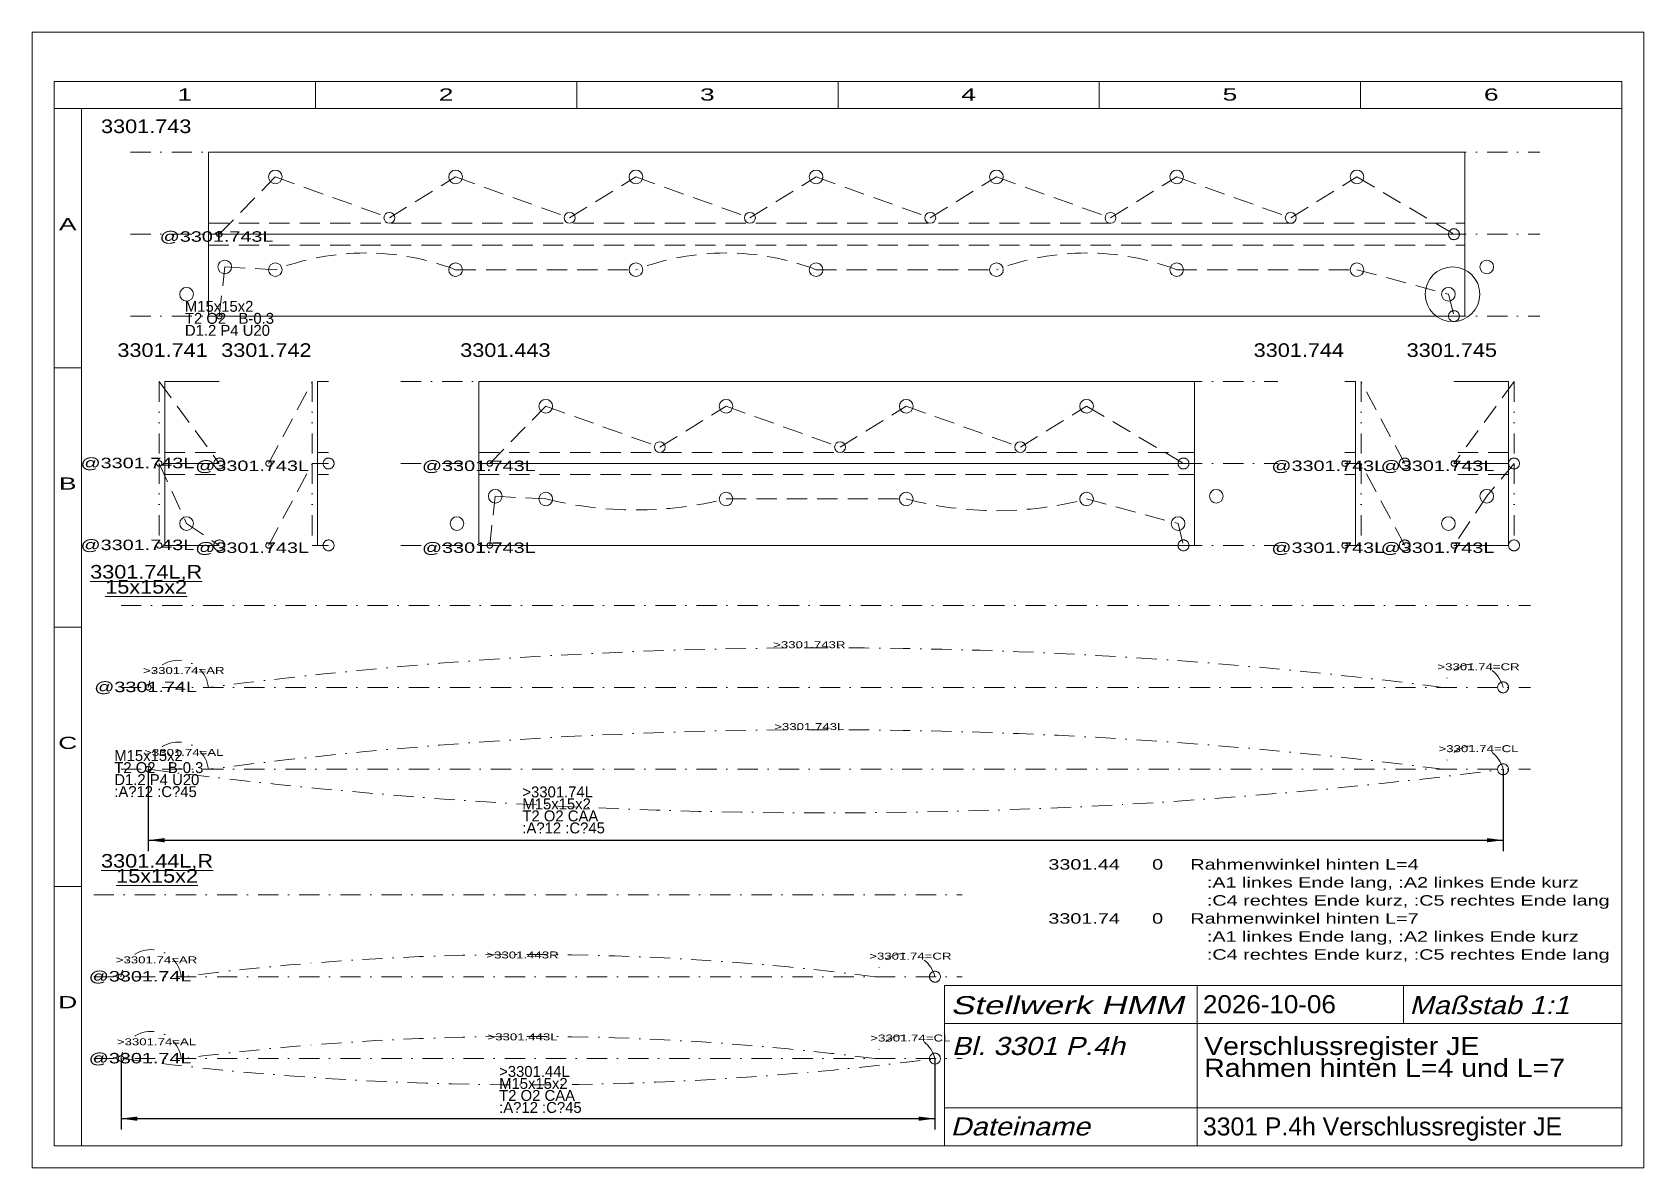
# Model space of a CAD drawing. Extents: x 1 to 296, y 1 to 209.
import ezdxf
from ezdxf.enums import TextEntityAlignment as Align

# ---------------------------------------------------------------- set-up
doc = ezdxf.new("R2010")
doc.units = 0
doc.header["$LTSCALE"] = 7.425
for name, pattern in [('DASHDOT', [1, 0.5, -0.25, 0, -0.25]), ('DASHED', [0.75, 0.5, -0.25]), ('DIVIDE', [1.25, 0.5, -0.25, 0, -0.25, 0, -0.25]), ('PHANTOM', [2.5, 1.25, -0.25, 0.25, -0.25, 0.25, -0.25])]:
    doc.linetypes.add(name, pattern=pattern)
for name, color, linetype, lineweight in [('1088___ VORLAGEN', 230, 'CONTINUOUS', 13), ('3301 RAHMEN LÄNGS', 7, 'CONTINUOUS', 18), ('3301_443L # MITTE', 30, 'CONTINUOUS', 18), ('3301_443R # MITTE', 14, 'CONTINUOUS', 18), ('3301_44L # RAHMENWINKEL HI', 11, 'CONTINUOUS', 18), ('3301_44R # RAHMENWINKEL HI', 15, 'CONTINUOUS', 18), ('3301_741L # LI_ENDE LANG', 30, 'CONTINUOUS', 18), ('3301_741R # LI_ENDE LANG', 14, 'CONTINUOUS', 18), ('3301_742L # LI_ENDE KURZ', 30, 'CONTINUOUS', 18), ('3301_742R # LI_ENDE KURZ', 14, 'CONTINUOUS', 18), ('3301_743L # MITTE', 30, 'CONTINUOUS', 18), ('3301_743R # MITTE', 14, 'CONTINUOUS', 18), ('3301_744L # RE_ENDE KURZ', 30, 'CONTINUOUS', 18), ('3301_744R # RE_ENDE KURZ', 14, 'CONTINUOUS', 18), ('3301_745L # RE_ENDE LANG', 30, 'CONTINUOUS', 18), ('3301_745R # RE_ENDE LANG', 14, 'CONTINUOUS', 18), ('3301_74L # RAHMENWINKEL HI', 11, 'CONTINUOUS', 18), ('3301_74L~A', 5, 'CONTINUOUS', 0), ('3301_74R # RAHMENWINKEL HI', 14, 'CONTINUOUS', 18), ('3301_74R~A', 5, 'CONTINUOUS', 0), ('3301___ VERSCHLUSSREGISTER', 230, 'CONTINUOUS', 0), ('BEMASSUNG', 7, 'CONTINUOUS', 25), ('BESCHRIFTUNG', 7, 'CONTINUOUS', 25), ('HILFSLINIEN', 3, 'CONTINUOUS', 0), ('MASSGRENZEN', 172, 'CONTINUOUS', 25), ('MASSLINIEN', 172, 'CONTINUOUS', 25), ('MASSTEXTE', 212, 'CONTINUOUS', 25), ('MITTELLINIEN', 5, 'DASHDOT', 13), ('STANDARD', 7, 'CONTINUOUS', 0)]:
    doc.layers.add(name, color=color, linetype=linetype, lineweight=lineweight)
doc.styles.add('Arial', font='arial.ttf')

# ---------------------------------------------------------------- blocks, each defined once
blk = doc.blocks.new('D207261440')
at = {"layer": 'MASSGRENZEN'}
for points in [[(22.25, 61), (25.22, 61.39), (25.22, 60.61)], [(270.25, 61), (267.28, 60.61), (267.28, 61.39)]]:
    blk.add_solid(points, dxfattribs=at)
at = {"layer": 'MASSLINIEN', "color": 172}
for p, q in [((22.25, 74), (22.25, 59)), ((270.25, 74), (270.25, 59)), ((22.25, 61), (270.25, 61))]:
    blk.add_line(p, q, dxfattribs=at)
blk = doc.blocks.new('D207261184')
at = {"layer": 'MASSGRENZEN'}
for points in [[(17.25, 10), (20.22, 10.39), (20.22, 9.61)], [(166.25, 10), (163.28, 9.61), (163.28, 10.39)]]:
    blk.add_solid(points, dxfattribs=at)
at = {"layer": 'MASSLINIEN', "color": 172}
for p, q in [((17.25, 21), (17.25, 8)), ((166.25, 21), (166.25, 8)), ((17.25, 10), (166.25, 10))]:
    blk.add_line(p, q, dxfattribs=at)

msp = doc.modelspace()

# ---------------------------------------------------------------- linework, layer by layer
at = {"layer": '3301 RAHMEN LÄNGS'}
for p, q in [((33.25, 187), (33.25, 172)), ((33.25, 187), (263.25, 187)), ((263.25, 187), (263.25, 172)), ((33.25, 172), (33.25, 157)), ((33.25, 172), (263.25, 172)), ((263.25, 172), (263.25, 157)), ((33.25, 157), (263.25, 157)), ((25.25, 145), (25.25, 130)), ((25.25, 145), (35.25, 145)), ((53.25, 145), (53.25, 130)), ((53.25, 145), (55.25, 145)), ((82.75, 145), (82.75, 130)), ((82.75, 145), (213.75, 145)), ((213.75, 145), (213.75, 130)), ((243.25, 145), (241.25, 145)), ((243.25, 145), (243.25, 130)), ((271.25, 145), (261.25, 145)), ((271.25, 145), (271.25, 130)), ((25.25, 130), (25.25, 115)), ((25.25, 130), (35.25, 130)), ((53.25, 130), (53.25, 115)), ((53.25, 130), (55.25, 130)), ((82.75, 130), (82.75, 115)), ((82.75, 130), (213.75, 130)), ((213.75, 130), (213.75, 115)), ((243.25, 130), (241.25, 130)), ((243.25, 130), (243.25, 115)), ((271.25, 130), (261.25, 130)), ((271.25, 130), (271.25, 115)), ((25.25, 115), (35.25, 115)), ((53.25, 115), (55.25, 115)), ((82.75, 115), (213.75, 115)), ((243.25, 115), (241.25, 115)), ((243.25, 115), (241.25, 115)), ((271.25, 115), (261.25, 115)), ((271.25, 115), (261.25, 115))]:
    msp.add_line(p, q, dxfattribs=at)
at = {"layer": '3301 RAHMEN LÄNGS', "linetype": 'DASHED'}
for p, q in [((33.25, 174), (263.25, 174)), ((33.25, 170), (263.25, 170)), ((25.25, 132), (35.25, 132)), ((53.25, 132), (55.25, 132)), ((82.75, 132), (213.75, 132)), ((243.25, 132), (241.25, 132)), ((271.25, 132), (261.25, 132)), ((25.25, 128), (35.25, 128)), ((53.25, 128), (55.25, 128)), ((82.75, 128), (213.75, 128)), ((243.25, 128), (241.25, 128)), ((271.25, 128), (261.25, 128))]:
    msp.add_line(p, q, dxfattribs=at)
at = {"layer": '3301 RAHMEN LÄNGS'}
for centre in [(267.25, 166), (29.25, 161), (217.75, 124), (78.75, 119), (260.25, 119)]:
    msp.add_circle(centre, 1.25, dxfattribs=at)
at = {"layer": '3301_443L # MITTE', "linetype": 'DASHED'}
for p, q in [((84.75, 115), (85.75, 124)), ((85.75, 124), (95, 123.5)), ((128, 123.5), (161, 123.5)), ((194, 123.5), (210.75, 119)), ((210.75, 119), (211.75, 115))]:
    msp.add_line(p, q, dxfattribs=at)
at = {"layer": '3301_443L # MITTE'}
for centre in [(85.75, 124), (95, 123.5), (128, 123.5), (161, 123.5), (194, 123.5), (210.75, 119)]:
    msp.add_circle(centre, 1.25, dxfattribs=at)
at = {"layer": '3301_443L # MITTE', "linetype": 'PHANTOM'}
for centre, radius in [((84.75, 115), 0.5), ((211.75, 115), 1)]:
    msp.add_circle(centre, radius, dxfattribs=at)
at = {"layer": '3301_443L # MITTE', "linetype": 'DASHED'}
for centre, radius, start, end in [((111.5, 190.55), 69.05, 256.1744, 283.8256), ((177.5, 186.05), 64.69, 255.2219, 284.7781)]:
    msp.add_arc(centre, radius, start, end, dxfattribs=at)
at = {"layer": '3301_443R # MITTE', "linetype": 'DASHED'}
for p, q in [((84.75, 130), (95, 140.5)), ((95, 140.5), (115.88, 133)), ((115.88, 133), (128, 140.5)), ((128, 140.5), (148.88, 133)), ((148.88, 133), (161, 140.5)), ((161, 140.5), (181.88, 133)), ((181.88, 133), (194, 140.5)), ((194, 140.5), (211.75, 130))]:
    msp.add_line(p, q, dxfattribs=at)
at = {"layer": '3301_443R # MITTE'}
for centre, radius in [((95, 140.5), 1.25), ((128, 140.5), 1.25), ((161, 140.5), 1.25), ((194, 140.5), 1.25), ((194, 140.5), 1.25), ((115.88, 133), 1), ((148.88, 133), 1), ((181.88, 133), 1)]:
    msp.add_circle(centre, radius, dxfattribs=at)
at = {"layer": '3301_443R # MITTE', "linetype": 'PHANTOM'}
for centre, radius in [((84.75, 130), 0.5), ((211.75, 130), 1)]:
    msp.add_circle(centre, radius, dxfattribs=at)
at = {"layer": '3301_44L # RAHMENWINKEL HI', "linetype": 'PHANTOM'}
for centre, radius in [((17.25, 21), 0.5), ((166.25, 21), 1)]:
    msp.add_circle(centre, radius, dxfattribs=at)
at = {"layer": '3301_44L # RAHMENWINKEL HI', "linetype": 'DASHDOT'}
for centre, radius, start, end in [((22.75, 20.44), 5.53, 5.7722, 174.2278), ((91.75, -472.52), 497.59, 82.6682, 97.3318), ((160.75, 19.6), 5.68, 14.2658, 165.7342)]:
    msp.add_arc(centre, radius, start, end, dxfattribs=at)
at = {"layer": '3301_44R # RAHMENWINKEL HI', "linetype": 'PHANTOM'}
for centre, radius in [((17.25, 36), 0.5), ((166.25, 36), 1)]:
    msp.add_circle(centre, radius, dxfattribs=at)
at = {"layer": '3301_44R # RAHMENWINKEL HI', "linetype": 'DASHDOT'}
for centre, radius, start, end in [((22.75, 35.44), 5.53, 5.7722, 174.2278), ((91.75, -457.52), 497.59, 82.6682, 97.3318), ((160.75, 34.6), 5.68, 14.2658, 165.7342)]:
    msp.add_arc(centre, radius, start, end, dxfattribs=at)
at = {"layer": '3301_741L # LI_ENDE LANG', "linetype": 'DIVIDE'}
msp.add_line((24.25, 130), (24.25, 115), dxfattribs=at)
at = {"layer": '3301_741L # LI_ENDE LANG', "linetype": 'DASHED'}
for p, q in [((24.25, 130), (29.25, 119)), ((29.25, 119), (35.25, 115))]:
    msp.add_line(p, q, dxfattribs=at)
at = {"layer": '3301_741L # LI_ENDE LANG'}
msp.add_circle((29.25, 119), 1.25, dxfattribs=at)
at = {"layer": '3301_741L # LI_ENDE LANG', "linetype": 'PHANTOM'}
for centre, radius in [((24.25, 115), 0.5), ((35.25, 115), 1)]:
    msp.add_circle(centre, radius, dxfattribs=at)
at = {"layer": '3301_741R # LI_ENDE LANG', "linetype": 'DASHED'}
msp.add_line((24.25, 145), (35.25, 130), dxfattribs=at)
at = {"layer": '3301_741R # LI_ENDE LANG', "linetype": 'DIVIDE'}
msp.add_line((24.25, 145), (24.25, 130), dxfattribs=at)
at = {"layer": '3301_741R # LI_ENDE LANG', "linetype": 'PHANTOM'}
for centre, radius in [((24.25, 130), 0.5), ((35.25, 130), 1)]:
    msp.add_circle(centre, radius, dxfattribs=at)
at = {"layer": '3301_742L # LI_ENDE KURZ', "linetype": 'DASHED'}
for p, q in [((44.25, 115), (52.25, 130)), ((52.25, 115), (55.25, 115))]:
    msp.add_line(p, q, dxfattribs=at)
at = {"layer": '3301_742L # LI_ENDE KURZ', "linetype": 'DIVIDE'}
msp.add_line((52.25, 130), (52.25, 115), dxfattribs=at)
at = {"layer": '3301_742L # LI_ENDE KURZ', "linetype": 'PHANTOM'}
for centre, radius in [((44.25, 115), 0.5), ((55.25, 115), 1)]:
    msp.add_circle(centre, radius, dxfattribs=at)
at = {"layer": '3301_742R # LI_ENDE KURZ', "linetype": 'DASHED'}
for p, q in [((44.25, 130), (52.25, 145)), ((52.25, 130), (55.25, 130))]:
    msp.add_line(p, q, dxfattribs=at)
at = {"layer": '3301_742R # LI_ENDE KURZ', "linetype": 'DIVIDE'}
msp.add_line((52.25, 145), (52.25, 130), dxfattribs=at)
at = {"layer": '3301_742R # LI_ENDE KURZ', "linetype": 'PHANTOM'}
for centre, radius in [((44.25, 130), 0.5), ((55.25, 130), 1)]:
    msp.add_circle(centre, radius, dxfattribs=at)
at = {"layer": '3301_743L # MITTE', "linetype": 'DASHED'}
for p, q in [((35.25, 157), (36.25, 166)), ((36.25, 166), (45.5, 165.5)), ((78.5, 165.5), (111.5, 165.5)), ((144.5, 165.5), (177.5, 165.5)), ((210.5, 165.5), (243.5, 165.5)), ((243.5, 165.5), (260.25, 161)), ((260.25, 161), (261.25, 157))]:
    msp.add_line(p, q, dxfattribs=at)
at = {"layer": '3301_743L # MITTE'}
for centre in [(36.25, 166), (45.5, 165.5), (78.5, 165.5), (111.5, 165.5), (144.5, 165.5), (177.5, 165.5), (210.5, 165.5), (243.5, 165.5), (260.25, 161)]:
    msp.add_circle(centre, 1.25, dxfattribs=at)
at = {"layer": '3301_743L # MITTE', "linetype": 'PHANTOM'}
for centre, radius in [((35.25, 157), 0.5), ((261.25, 157), 1)]:
    msp.add_circle(centre, radius, dxfattribs=at)
at = {"layer": '3301_743L # MITTE', "linetype": 'DASHED'}
for centre in [(62, 122.47), (128, 122.47), (194, 122.47)]:
    msp.add_arc(centre, 46.09, 69.0211, 110.9789, dxfattribs=at)
at = {"layer": '3301_743R # MITTE', "linetype": 'DASHED'}
for p, q in [((35.25, 172), (45.5, 182.5)), ((45.5, 182.5), (66.38, 175)), ((66.38, 175), (78.5, 182.5)), ((78.5, 182.5), (99.38, 175)), ((99.38, 175), (111.5, 182.5)), ((111.5, 182.5), (132.38, 175)), ((132.38, 175), (144.5, 182.5)), ((144.5, 182.5), (165.38, 175)), ((165.38, 175), (177.5, 182.5)), ((177.5, 182.5), (198.38, 175)), ((198.38, 175), (210.5, 182.5)), ((210.5, 182.5), (231.38, 175)), ((231.38, 175), (243.5, 182.5)), ((243.5, 182.5), (261.25, 172))]:
    msp.add_line(p, q, dxfattribs=at)
at = {"layer": '3301_743R # MITTE'}
for centre, radius in [((45.5, 182.5), 1.25), ((78.5, 182.5), 1.25), ((111.5, 182.5), 1.25), ((144.5, 182.5), 1.25), ((177.5, 182.5), 1.25), ((210.5, 182.5), 1.25), ((243.5, 182.5), 1.25), ((66.38, 175), 1), ((99.38, 175), 1), ((132.38, 175), 1), ((165.38, 175), 1), ((198.38, 175), 1), ((231.38, 175), 1)]:
    msp.add_circle(centre, radius, dxfattribs=at)
at = {"layer": '3301_743R # MITTE', "linetype": 'PHANTOM'}
for centre, radius in [((35.25, 172), 0.5), ((261.25, 172), 1)]:
    msp.add_circle(centre, radius, dxfattribs=at)
at = {"layer": '3301_744L # RE_ENDE KURZ', "linetype": 'DASHED'}
for p, q in [((252.25, 115), (244.25, 130)), ((244.25, 115), (241.25, 115))]:
    msp.add_line(p, q, dxfattribs=at)
at = {"layer": '3301_744L # RE_ENDE KURZ', "linetype": 'DIVIDE'}
msp.add_line((244.25, 130), (244.25, 115), dxfattribs=at)
at = {"layer": '3301_744L # RE_ENDE KURZ', "linetype": 'PHANTOM'}
for centre, radius in [((241.25, 115), 0.5), ((252.25, 115), 1)]:
    msp.add_circle(centre, radius, dxfattribs=at)
at = {"layer": '3301_744R # RE_ENDE KURZ', "linetype": 'DASHED'}
for p, q in [((252.25, 130), (244.25, 145)), ((244.25, 130), (241.25, 130))]:
    msp.add_line(p, q, dxfattribs=at)
at = {"layer": '3301_744R # RE_ENDE KURZ', "linetype": 'DIVIDE'}
msp.add_line((244.25, 145), (244.25, 130), dxfattribs=at)
at = {"layer": '3301_744R # RE_ENDE KURZ', "linetype": 'PHANTOM'}
for centre, radius in [((241.25, 130), 0.5), ((252.25, 130), 1)]:
    msp.add_circle(centre, radius, dxfattribs=at)
at = {"layer": '3301_745L # RE_ENDE LANG', "linetype": 'DASHED'}
for p, q in [((272.25, 130), (267.25, 124)), ((267.25, 124), (261.25, 115))]:
    msp.add_line(p, q, dxfattribs=at)
at = {"layer": '3301_745L # RE_ENDE LANG', "linetype": 'DIVIDE'}
msp.add_line((272.25, 130), (272.25, 115), dxfattribs=at)
at = {"layer": '3301_745L # RE_ENDE LANG'}
msp.add_circle((267.25, 124), 1.25, dxfattribs=at)
at = {"layer": '3301_745L # RE_ENDE LANG', "linetype": 'PHANTOM'}
for centre, radius in [((261.25, 115), 0.5), ((272.25, 115), 1)]:
    msp.add_circle(centre, radius, dxfattribs=at)
at = {"layer": '3301_745R # RE_ENDE LANG', "linetype": 'DASHED'}
msp.add_line((272.25, 145), (261.25, 130), dxfattribs=at)
at = {"layer": '3301_745R # RE_ENDE LANG', "linetype": 'DIVIDE'}
msp.add_line((272.25, 145), (272.25, 130), dxfattribs=at)
at = {"layer": '3301_745R # RE_ENDE LANG', "linetype": 'PHANTOM'}
for centre, radius in [((261.25, 130), 0.5), ((272.25, 130), 1)]:
    msp.add_circle(centre, radius, dxfattribs=at)
at = {"layer": '3301_74L # RAHMENWINKEL HI', "linetype": 'PHANTOM'}
for centre, radius in [((22.25, 74), 0.5), ((270.25, 74), 1)]:
    msp.add_circle(centre, radius, dxfattribs=at)
at = {"layer": '3301_74L # RAHMENWINKEL HI', "linetype": 'DASHDOT'}
for centre, radius, start, end in [((146.25, -804.24), 885.48, 82.66823, 97.33177), ((264.75, 72.6), 5.68, 14.2658, 165.7342)]:
    msp.add_arc(centre, radius, start, end, dxfattribs=at)
at = {"layer": '3301_74L~A', "linetype": 'DASHDOT'}
msp.add_arc((27.75, 73.44), 5.53, 5.7722, 174.2278, dxfattribs=at)
at = {"layer": '3301_74R # RAHMENWINKEL HI', "linetype": 'PHANTOM'}
for centre, radius in [((22.25, 89), 0.5), ((270.25, 89), 1)]:
    msp.add_circle(centre, radius, dxfattribs=at)
at = {"layer": '3301_74R # RAHMENWINKEL HI', "linetype": 'DASHDOT'}
for centre, radius, start, end in [((146.25, -789.24), 885.48, 82.66823, 97.33177), ((264.75, 87.6), 5.68, 14.2658, 165.7342)]:
    msp.add_arc(centre, radius, start, end, dxfattribs=at)
at = {"layer": '3301_74R~A', "linetype": 'DASHDOT'}
msp.add_arc((27.75, 88.44), 5.53, 5.7722, 174.2278, dxfattribs=at)
at = {"layer": '3301___ VERSCHLUSSREGISTER', "linetype": 'DASHDOT'}
for centre, radius in [((146.25, 1032.88), 966.87), ((91.75, 597.1), 580.9)]:
    msp.add_arc(centre, radius, 262.63157, 277.36843, dxfattribs=at)
at = {"layer": 'HILFSLINIEN'}
msp.add_circle((261, 161), 5, dxfattribs=at)
at = {"layer": 'MITTELLINIEN'}
for p, q in [((19, 187), (277, 187)), ((19, 172), (277, 172)), ((19, 157), (277, 157)), ((68.5, 145), (229, 145)), ((68.5, 130), (229, 130)), ((68.5, 115), (229, 115)), ((17.25, 104), (275.25, 104)), ((17.25, 89), (275.25, 89)), ((17.25, 74), (275.25, 74)), ((12.25, 51), (171.25, 51)), ((12.25, 36), (171.25, 36)), ((12.25, 21), (171.25, 21))]:
    msp.add_line(p, q, dxfattribs=at)
at = {"layer": 'STANDARD'}
for p, q in [((296, 209), (1, 209)), ((1, 209), (1, 1)), ((296, 1), (296, 209)), ((292, 200), (5, 200)), ((5, 200), (5, 195)), ((52.83, 200), (52.83, 195)), ((100.67, 200), (100.67, 195)), ((148.5, 200), (148.5, 195)), ((196.33, 200), (196.33, 195)), ((244.17, 200), (244.17, 195)), ((292, 200), (292, 195)), ((5, 195), (5, 5)), ((10, 195), (5, 195)), ((10, 195), (10, 5)), ((292, 195), (10, 195)), ((292, 5), (292, 195)), ((5, 147.5), (10, 147.5)), ((5, 100), (10, 100)), ((5, 52.5), (10, 52.5)), ((5, 5), (10, 5)), ((10, 5), (292, 5)), ((1, 1), (296, 1))]:
    msp.add_line(p, q, dxfattribs=at)
at = {"layer": 'STANDARD', "lineweight": 0}
for p, q in [((168.02, 34.4), (291.91, 34.4)), ((168.02, 34.4), (168.02, 5)), ((214.22, 34.4), (214.22, 5)), ((252.02, 34.4), (252.02, 27.4)), ((168.02, 27.4), (291.91, 27.4)), ((168.02, 12), (291.91, 12))]:
    msp.add_line(p, q, dxfattribs=at)

# ---------------------------------------------------------------- block references
at = {"layer": 'BEMASSUNG'}
for name in ['D207261440', 'D207261184']:
    msp.add_blockref(name, (0, 0), dxfattribs=at)

# ---------------------------------------------------------------- texts
at = {"layer": '1088___ VORLAGEN', "char_height": 2, "attachment_point": 7, "line_spacing_factor": 0.66, "style": 'Arial'}
for s, insert in [('\\W0.972809;>3301.74L\\PM15x15x2\\PT2 O2 CAA\\P:A?12 :C?45', (90.72, 62.22)), ('\\W0.972809;>3301.44L\\PM15x15x2\\PT2 O2 CAA\\P:A?12 :C?45', (86.47, 11.02))]:
    msp.add_mtext(s, dxfattribs=dict(at, insert=insert))
at = {"layer": '3301_443L # MITTE', "linetype": 'DASHDOT', "style": 'Arial', "width": 1.356593}
msp.add_text('@3301.743L', height=1.913, dxfattribs=at).set_placement((82.75, 114.58), align=Align.MIDDLE_CENTER)
at = {"layer": '3301_443R # MITTE', "linetype": 'DASHDOT', "style": 'Arial', "width": 1.356593}
msp.add_text('@3301.743L', height=1.913, dxfattribs=at).set_placement((82.75, 129.58), align=Align.MIDDLE_CENTER)
at = {"layer": '3301_44L # RAHMENWINKEL HI', "linetype": 'DASHDOT', "style": 'Arial'}
for s, height, width, p in [('>3301.74=AL', 1.275, 1.356602, (23.75, 24.08)), ('>3301.443L', 1.275, 1.356607, (90.75, 24.98)), ('>3301.74=CL', 1.275, 1.356603, (161.75, 24.77)), ('@3301.74L', 1.913, 1.356588, (20.75, 21.08))]:
    msp.add_text(s, height=height, dxfattribs=dict(at, width=width)).set_placement(p, align=Align.MIDDLE_CENTER)
at = {"layer": '3301_44R # RAHMENWINKEL HI', "linetype": 'DASHDOT', "style": 'Arial'}
for s, height, width, p in [('>3301.74=AR', 1.275, 1.356599, (23.75, 39.08)), ('>3301.443R', 1.275, 1.356603, (90.75, 39.98)), ('>3301.74=CR', 1.275, 1.3566, (161.75, 39.77)), ('@3301.74L', 1.913, 1.356588, (20.75, 36.08))]:
    msp.add_text(s, height=height, dxfattribs=dict(at, width=width)).set_placement(p, align=Align.MIDDLE_CENTER)
at = {"layer": '3301_741L # LI_ENDE LANG', "linetype": 'DASHDOT', "style": 'Arial', "width": 1.356593}
msp.add_text('@3301.743L', height=1.913, dxfattribs=at).set_placement((20.25, 115.1), align=Align.MIDDLE_CENTER)
at = {"layer": '3301_741R # LI_ENDE LANG', "linetype": 'DASHDOT', "style": 'Arial', "width": 1.356593}
msp.add_text('@3301.743L', height=1.913, dxfattribs=at).set_placement((20.25, 130.1), align=Align.MIDDLE_CENTER)
at = {"layer": '3301_742L # LI_ENDE KURZ', "linetype": 'DASHDOT', "style": 'Arial', "width": 1.356593}
msp.add_text('@3301.743L', height=1.913, dxfattribs=at).set_placement((41.25, 114.58), align=Align.MIDDLE_CENTER)
at = {"layer": '3301_742R # LI_ENDE KURZ', "linetype": 'DASHDOT', "style": 'Arial', "width": 1.356593}
msp.add_text('@3301.743L', height=1.913, dxfattribs=at).set_placement((41.25, 129.58), align=Align.MIDDLE_CENTER)
at = {"layer": '3301_743L # MITTE', "insert": (28.95, 153.36), "char_height": 2, "attachment_point": 7, "line_spacing_factor": 0.66, "style": 'Arial'}
msp.add_mtext('\\W0.972813;M15x15x2 \\PT2 O2   B-0.3\\PD1.2 P4 U20\\P', dxfattribs=at)
at = {"layer": '3301_743R # MITTE', "linetype": 'DASHDOT', "style": 'Arial', "width": 1.356593}
msp.add_text('@3301.743L', height=1.913, dxfattribs=at).set_placement((34.75, 171.58), align=Align.MIDDLE_CENTER)
at = {"layer": '3301_744L # RE_ENDE KURZ', "linetype": 'DASHDOT', "style": 'Arial', "width": 1.356593}
msp.add_text('@3301.743L', height=1.913, dxfattribs=at).set_placement((238.25, 114.58), align=Align.MIDDLE_CENTER)
at = {"layer": '3301_744R # RE_ENDE KURZ', "linetype": 'DASHDOT', "style": 'Arial', "width": 1.356593}
msp.add_text('@3301.743L', height=1.913, dxfattribs=at).set_placement((238.25, 129.58), align=Align.MIDDLE_CENTER)
at = {"layer": '3301_745L # RE_ENDE LANG', "linetype": 'DASHDOT', "style": 'Arial', "width": 1.356593}
msp.add_text('@3301.743L', height=1.913, dxfattribs=at).set_placement((258.25, 114.58), align=Align.MIDDLE_CENTER)
at = {"layer": '3301_745R # RE_ENDE LANG', "linetype": 'DASHDOT', "style": 'Arial', "width": 1.356593}
msp.add_text('@3301.743L', height=1.913, dxfattribs=at).set_placement((258.25, 129.58), align=Align.MIDDLE_CENTER)
at = {"layer": '3301_74L # RAHMENWINKEL HI', "linetype": 'DASHDOT', "style": 'Arial'}
for s, width, p in [('>3301.743L', 1.356607, (143.25, 81.81)), ('>3301.74=CL', 1.356603, (265.75, 77.77))]:
    msp.add_text(s, height=1.275, dxfattribs=dict(at, width=width)).set_placement(p, align=Align.MIDDLE_CENTER)
at = {"layer": '3301_74L # RAHMENWINKEL HI', "insert": (16.02, 68.87), "char_height": 2, "attachment_point": 7, "line_spacing_factor": 0.66, "style": 'Arial'}
msp.add_mtext('\\W0.972813;M15x15x2 \\PT2 O2   B-0.3\\PD1.2 P4 U20\\P:A?12 :C?45', dxfattribs=at)
at = {"layer": '3301_74L~A', "linetype": 'DASHDOT', "style": 'Arial', "width": 1.356602}
msp.add_text('>3301.74=AL', height=1.275, dxfattribs=at).set_placement((28.75, 77.08), align=Align.MIDDLE_CENTER)
at = {"layer": '3301_74R # RAHMENWINKEL HI', "linetype": 'DASHDOT', "style": 'Arial'}
for s, height, width, p in [('>3301.743R', 1.275, 1.356603, (143.25, 96.81)), ('>3301.74=CR', 1.275, 1.3566, (265.75, 92.77)), ('@3301.74L', 1.913, 1.356588, (21.75, 89.08))]:
    msp.add_text(s, height=height, dxfattribs=dict(at, width=width)).set_placement(p, align=Align.MIDDLE_CENTER)
at = {"layer": '3301_74R~A', "linetype": 'DASHDOT', "style": 'Arial', "width": 1.356599}
msp.add_text('>3301.74=AR', height=1.275, dxfattribs=at).set_placement((28.75, 92.08), align=Align.MIDDLE_CENTER)
at = {"layer": '3301___ VERSCHLUSSREGISTER', "char_height": 2.5, "attachment_point": 5, "line_spacing_factor": 0.66, "style": 'Arial'}
for s, insert in [('\\W1.135108;\\L3301.74L,R\\P15x15x2', (21.86, 108.77)), ('\\W1.135108;\\L3301.44L,R\\P15x15x2', (23.85, 55.83))]:
    msp.add_mtext(s, dxfattribs=dict(at, insert=insert))
at = {"layer": '3301___ VERSCHLUSSREGISTER', "linetype": 'DASHDOT', "char_height": 1.9125, "attachment_point": 1, "line_spacing_factor": 1.035294, "style": 'Arial'}
for s, insert in [('\\W1.356598;3301.44\\P\\P\\P3301.74', (187, 57.53)), ('\\W1.356636;0\\P\\P\\P0', (206, 57.53)), ('\\W1.356569;Rahmenwinkel hinten L=4\\P   :A1 linkes Ende lang, :A2 linkes Ende kurz\\P   :C4 rechtes Ende kurz, :C5 rechtes Ende lang\\PRahmenwinkel hinten L=7\\P   :A1 linkes Ende lang, :A2 linkes Ende kurz\\P   :C4 rechtes Ende kurz, :C5 rechtes Ende lang\\P\\P\\P', (213, 57.53))]:
    msp.add_mtext(s, dxfattribs=dict(at, insert=insert))
at = {"layer": 'BESCHRIFTUNG', "style": 'Arial', "width": 1.13514}
for s, p in [('3301.743', (21.86, 191.77)), ('3301.741', (24.86, 150.77)), ('3301.742', (43.86, 150.77)), ('3301.443', (87.61, 150.77)), ('3301.744', (232.86, 150.77)), ('3301.745', (260.86, 150.77))]:
    msp.add_text(s, height=2.5, dxfattribs=at).set_placement(p, align=Align.MIDDLE_CENTER)
at = {"layer": 'BESCHRIFTUNG', "style": 'Arial', "oblique": 15}
for s, width, p in [('Stellwerk HMM', 1.375804, (169.11, 32.44)), ('Maßstab 1:1', 1.143719, (253.11, 32.44)), ('Bl. 3301 P.4h', 1.14372, (169.33, 24.96)), ('Dateiname', 1.143709, (169.11, 10.22))]:
    msp.add_text(s, height=3.3, dxfattribs=dict(at, width=width)).set_placement(p, align=Align.TOP_LEFT)
at = {"layer": 'BESCHRIFTUNG', "style": 'Arial'}
for s, width, p in [('2026-10-06', 1.031837, (215.31, 32.62)), ('3301 P.4h Verschlussregister JE', 0.982781, (215.31, 10.22))]:
    msp.add_text(s, height=3.3, dxfattribs=dict(at, width=width)).set_placement(p, align=Align.TOP_LEFT)
at = {"layer": 'BESCHRIFTUNG', "insert": (215.53, 24.96), "char_height": 3.3, "attachment_point": 1, "line_spacing_factor": 0.727273, "style": 'Arial'}
msp.add_mtext('\\W1.130224;Verschlussregister JE\\PRahmen hinten L=4 und L=7', dxfattribs=at)
at = {"layer": 'STANDARD', "style": 'Arial'}
for s, width, p in [('1', 1.547923, (28.92, 196.47)), ('2', 1.547922, (76.75, 196.47)), ('3', 1.547923, (124.58, 196.47)), ('4', 1.547923, (172.42, 196.47)), ('5', 1.547922, (220.25, 196.47)), ('6', 1.547923, (268.08, 196.47)), ('A', 1.547987, (7.5, 172.72)), ('B', 1.547987, (7.5, 125.22)), ('C', 1.548103, (7.5, 77.72)), ('D', 1.548104, (7.5, 30.22))]:
    msp.add_text(s, height=2.23, dxfattribs=dict(at, width=width)).set_placement(p, align=Align.CENTER)

doc.saveas('drawing.dxf')
